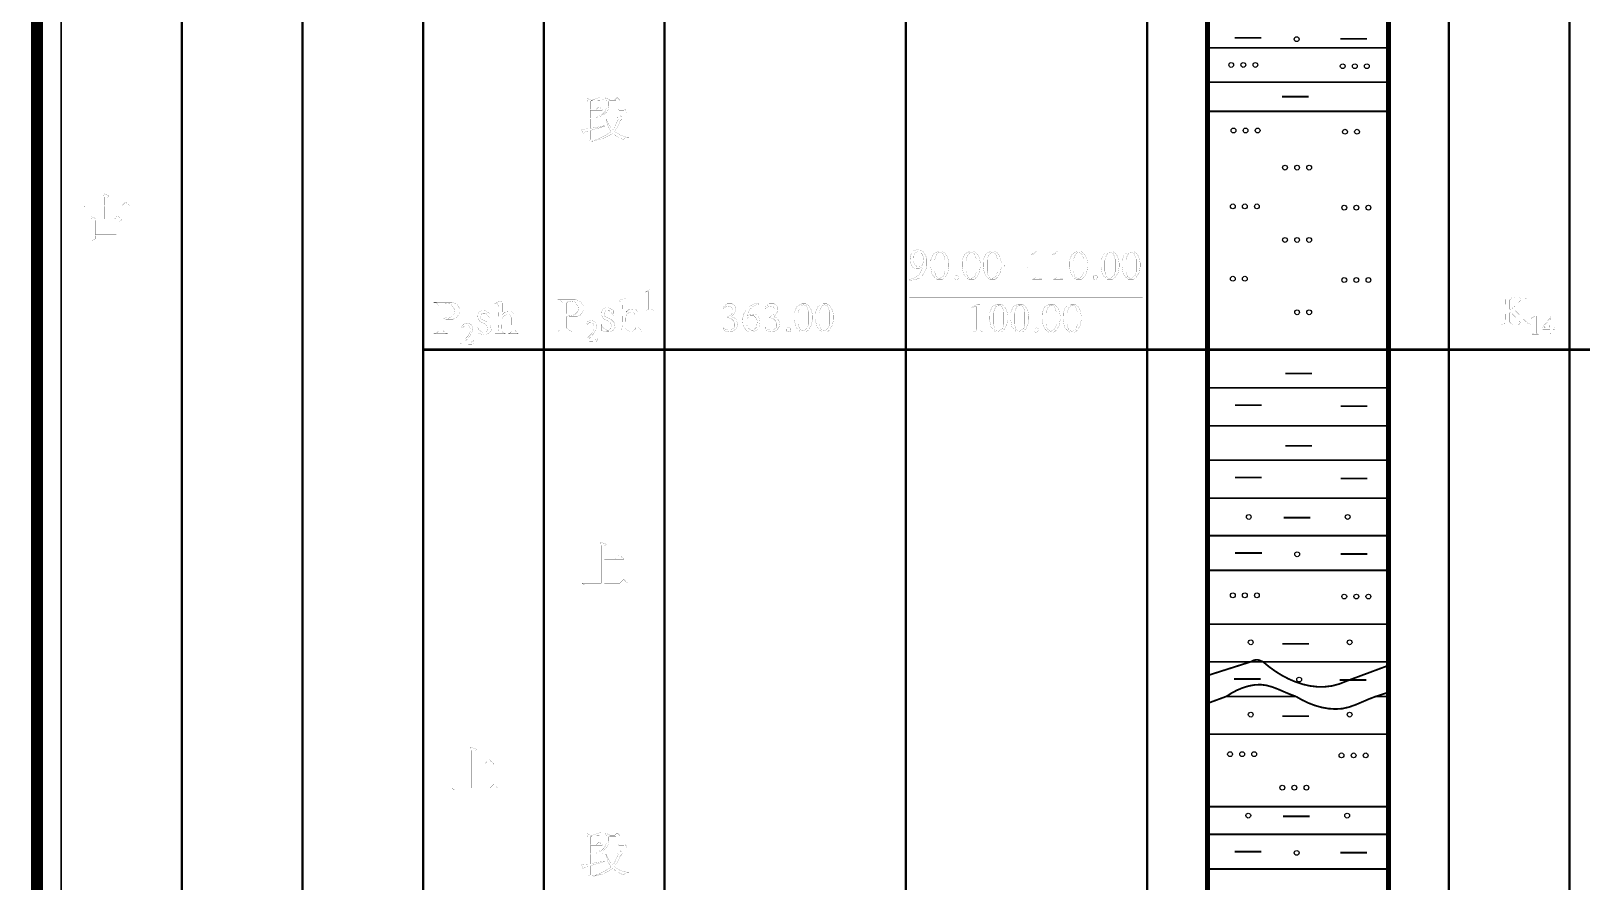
# Model space of a CAD drawing. Extents: x 94 to 452, y -72 to 1042.
# Drawn here: x 93.7 to 222.3, y 694.1 to 764.6 of the extents above; entities that cross this region are included whole.
import ezdxf

# ---------------------------------------------------------------- set-up
doc = ezdxf.new("R2010")
doc.units = 0
doc.header["$MEASUREMENT"] = 0
doc.layers.get('0').update_dxf_attribs({"color": 6})
doc.layers.add('TREE_LAYER', color=7, linetype='Continuous')

# ---------------------------------------------------------------- blocks, each defined once
blk = doc.blocks.new('SUB_BLK_141')
at = {"color": 0}
blk.add_circle((0, 0), 0.5, dxfattribs=at)

msp = doc.modelspace()

# ---------------------------------------------------------------- linework, layer by layer
at = {"layer": 'TREE_LAYER'}
for points, const_width, elevation in [([(94.22612, 93.001716), (94.22612, 848.485862), (94.22612, 908.832322), (94.22612, 995.005583), (94.22612, 1005.005583), (94.22612, 1017.005583), (126.22612, 1017.005583), (146.22612, 1017.005583), (186.22612, 1017.005583), (191.22612, 1017.005583), (206.22612, 1017.005583), (211.22612, 1017.005583), (221.22612, 1017.005583), (399.22612, 1017.005583), (409.22612, 1017.005583), (451.22612, 1017.005583), (451.22612, 995.005583), (451.22612, 11.113007)], 1, 2891.008799), ([(96.22612, 848.485862), (96.22612, 93.001716)], 0.15, 2875.008799), ([(106.22612, 848.485862), (106.22612, 324.946668)], 0.2, 523.539193), ([(116.22612, 848.485862), (116.22612, 557.107476)], 0.2, 291.378386), ([(126.22612, 848.485862), (126.22612, 738.158952)], 0.2, 110.326909), ([(136.22612, 798.147579), (136.22612, 738.158952)], 0.2, 59.988627), ([(146.22612, 798.147579), (146.22612, 738.158952)], 0.2, 59.988627), ([(146.22612, 798.147579), (146.22612, 738.158952)], 0.2, 59.988627), ([(166.22612, 798.147579), (166.22612, 738.158952)], 0.2, 59.988627), ([(186.22612, 798.147579), (186.22612, 738.158952)], 0.2, 59.988627), ([(186.22612, 798.147579), (186.22612, 738.158952)], 0.2, 59.988627), ([(211.22612, 798.147579), (211.22612, 738.158952)], 0.2, 59.988627), ([(221.22612, 798.147579), (221.22612, 738.158952)], 0.2, 59.988627), ([(191.22612, 765.454186), (191.22612, 763.202048)], 0.4, 2.252137), ([(206.22612, 765.454186), (206.22612, 763.202048)], 0.4, 2.252137), ([(193.469657, 764.020793), (195.685616, 764.020793)], 0.15, 2.215959), ([(202.219057, 763.938639), (204.435017, 763.938639)], 0.15, 2.215959), ([(191.22612, 763.202048), (191.22612, 760.343957)], 0.4, 2.858091), ([(191.22612, 763.202048), (206.22612, 763.202048)], 0.15, 15), ([(206.22612, 763.202048), (206.22612, 760.343957)], 0.4, 2.858091), ([(191.22612, 760.343957), (191.22612, 757.928189)], 0.4, 2.415768), ([(191.22612, 760.343957), (206.22612, 760.343957)], 0.15, 15), ([(206.22612, 760.343957), (206.22612, 757.928189)], 0.4, 2.415768), ([(140.946049, 759.096424), (140.898991, 759.096424), (140.161736, 758.845444), (139.816638, 759.002306), (139.84801, 758.73564), (139.84801, 756.492502), (139.832324, 756.476816), (139.800951, 756.476816), (139.675461, 756.46113), (139.612716, 756.46113), (139.346049, 756.414071), (139.346049, 756.414071), (139.47154, 756.116032), (139.644089, 756.210149), (139.832324, 756.257208), (139.84801, 756.257208), (139.84801, 755.488581), (139.957814, 755.504267), (140.020559, 755.53564), (140.067618, 755.582698), (140.067618, 756.319953), (140.067618, 756.33564), (140.757814, 756.539561), (141.275461, 756.71211), (141.275461, 756.743483), (141.259775, 756.743483), (140.804873, 756.649365), (140.663697, 756.617993), (140.632324, 756.617993), (140.208795, 756.539561), (140.161736, 756.539561), (140.098991, 756.523875), (140.067618, 756.523875), (140.067618, 757.292502), (140.067618, 757.292502), (141.07154, 757.292502), (141.07154, 757.370934), (140.820559, 757.590542), (140.7735, 757.590542), (140.569579, 757.370934), (140.067618, 757.370934), (140.067618, 757.38662), (140.067618, 757.998385), (140.067618, 757.998385), (141.07154, 757.998385), (141.07154, 758.092502), (140.820559, 758.296424), (140.7735, 758.296424), (140.569579, 758.092502), (140.067618, 758.092502), (140.067618, 758.092502), (140.067618, 758.719953), (140.146049, 758.798385), (141.149971, 758.845444), (141.149971, 758.876816), (140.946049, 759.096424), (140.946049, 759.096424)], 0.01, 121), ([(141.369579, 759.049365), (141.353893, 759.049365), (141.353893, 759.017993), (141.400951, 758.767012), (141.400951, 758.202306), (141.32252, 757.967012), (141.228402, 757.841522), (140.977422, 757.590542), (141.07154, 757.590542), (141.212716, 757.684659), (141.385265, 757.825836), (141.526442, 757.998385), (141.5735, 758.123875), (141.5735, 758.202306), (141.604873, 758.359169), (141.604873, 758.751326), (141.651932, 758.798385), (142.185265, 758.798385), (142.200951, 758.798385), (142.200951, 757.967012), (142.326442, 757.841522), (143.079383, 757.841522), (143.110755, 757.872895), (143.110755, 757.919953), (142.953893, 758.092502), (142.906834, 758.092502), (142.828402, 757.998385), (142.483304, 757.998385), (142.404873, 758.092502), (142.404873, 758.672895), (142.530363, 758.798385), (142.530363, 758.845444), (142.326442, 759.049365), (142.279383, 759.049365), (142.106834, 758.876816), (141.698991, 758.876816), (141.369579, 759.049365), (141.369579, 759.049365)], 0.01, 121), ([(197.387297, 759.141786), (199.603256, 759.141786)], 0.15, 2.215959), ([(142.530363, 757.590542), (142.483304, 757.590542), (142.279383, 757.370934), (141.19703, 757.370934), (141.32252, 757.245444), (141.353893, 757.245444), (141.369579, 757.245444), (141.557814, 756.633679), (141.698991, 756.414071), (141.777422, 756.241522), (141.432324, 755.990542), (140.695069, 755.614071), (140.193108, 755.488581), (140.193108, 755.457208), (140.287226, 755.457208), (141.102912, 755.66113), (141.683304, 755.943483), (141.949971, 756.116032), (142.232324, 755.865051), (142.812716, 755.582698), (143.032324, 755.739561), (143.236246, 755.739561), (143.236246, 755.78662), (143.110755, 755.78662), (142.483304, 755.990542), (142.106834, 756.257208), (142.153893, 756.367012), (142.404873, 756.743483), (142.530363, 757.119953), (142.702912, 757.292502), (142.781344, 757.292502), (142.781344, 757.370934), (142.530363, 757.590542), (142.530363, 757.590542)], 0.01, 121), ([(141.400951, 757.292502), (141.400951, 757.292502), (142.389187, 757.292502), (142.404873, 757.292502), (142.279383, 757.041522), (142.075461, 756.58662), (141.934285, 756.414071), (141.902912, 756.414071), (141.777422, 756.539561), (141.667618, 756.727796), (141.400951, 757.245444), (141.369579, 757.26113), (141.400951, 757.292502), (141.400951, 757.292502)], 0.01, 121), ([(191.22612, 757.928189), (191.22612, 738.158952)], 0.4, 19.769237), ([(191.22612, 757.928189), (206.22612, 757.928189)], 0.15, 15), ([(206.22612, 757.928189), (206.22612, 738.158952)], 0.4, 19.769237), ([(99.759419, 751.103912), (99.743733, 751.103912), (99.743733, 751.025481), (99.790791, 750.774501), (99.790791, 750.14705), (99.790791, 750.131363), (97.98687, 750.131363), (98.11236, 750.005873), (98.159419, 750.005873), (98.206478, 750.052932), (99.790791, 750.052932), (99.790791, 750.052932), (99.790791, 749.017638), (99.790791, 749.001952), (99.116282, 749.001952), (98.959419, 749.096069), (98.739811, 749.174501), (98.78687, 748.892148), (98.78687, 747.245089), (98.833929, 747.245089), (98.975105, 747.292148), (99.03785, 747.339206), (99.03785, 747.621559), (99.03785, 747.621559), (100.794713, 747.621559), (100.794713, 747.621559), (100.794713, 747.339206), (101.045693, 747.339206), (101.045693, 748.79803), (101.249615, 748.92352), (101.249615, 748.970579), (101.108438, 749.111755), (100.920203, 749.252932), (100.873144, 749.252932), (100.669223, 749.001952), (100.041772, 749.001952), (100.041772, 749.017638), (100.041772, 750.052932), (100.041772, 750.052932), (101.877066, 750.052932), (101.877066, 750.131363), (101.594713, 750.382344), (101.547654, 750.382344), (101.296674, 750.131363), (100.041772, 750.131363), (100.041772, 750.14705), (100.041772, 750.758814), (100.198634, 750.884304), (100.214321, 750.884304), (100.214321, 750.931363), (99.947654, 751.009795), (99.759419, 751.103912), (99.759419, 751.103912)], 0.01, 122), ([(99.069223, 748.92352), (99.084909, 748.92352), (100.794713, 748.92352), (100.794713, 748.92352), (100.794713, 747.715677), (100.794713, 747.715677), (99.03785, 747.715677), (99.03785, 747.715677), (99.03785, 748.876461), (99.069223, 748.92352), (99.069223, 748.92352)], 0.01, 122), ([(167.496599, 746.40809), (167.167187, 746.449266), (166.865226, 746.353188), (166.70052, 746.188482), (166.618167, 745.968874), (166.576991, 745.735541), (166.618167, 745.323776), (166.755422, 745.035541), (166.97503, 744.88456), (167.331893, 744.898286), (167.592677, 744.994364), (167.633853, 744.966913), (167.304442, 744.335541), (166.961304, 744.129658), (166.522089, 743.978678), (166.522089, 743.91005), (166.906402, 743.951227), (167.084834, 744.006129), (167.331893, 744.088482), (167.578951, 744.321815), (167.606402, 744.349266), (167.853461, 744.73358), (167.963265, 745.090443), (167.963265, 745.735541), (167.82601, 746.051227), (167.647579, 746.28456), (167.496599, 746.40809), (167.496599, 746.40809)], 0.01, 167), ([(167.153461, 746.270835), (167.235814, 746.298286), (167.386795, 746.28456), (167.606402, 746.051227), (167.716206, 745.625737), (167.620128, 745.213972), (167.469148, 745.076717), (167.167187, 745.035541), (166.947579, 745.227697), (166.837775, 745.529658), (166.865226, 745.982599), (166.97503, 746.161031), (166.988755, 746.174756), (167.029932, 746.229658), (167.153461, 746.270835), (167.153461, 746.270835)], 0.01, 167), ([(169.239736, 746.312011), (168.910324, 746.312011), (168.635814, 746.174756), (168.484834, 746.064952), (168.388755, 745.845344), (168.292677, 745.598286), (168.278951, 745.268874), (168.278951, 745.049266), (168.388755, 744.445344), (168.567187, 744.198286), (168.827971, 743.978678), (169.239736, 743.978678), (169.239736, 743.978678), (169.376991, 744.074756), (169.527971, 744.253188), (169.706402, 744.555148), (169.747579, 744.815933), (169.788755, 745.035541), (169.788755, 745.145344), (169.788755, 745.337501), (169.720128, 745.721815), (169.596599, 745.996325), (169.459344, 746.174756), (169.239736, 746.312011), (169.239736, 746.312011)], 0.01, 167), ([(169.020128, 746.229658), (169.047579, 746.229658), (169.267187, 746.147305), (169.376991, 745.955148), (169.459344, 745.666913), (169.459344, 744.623776), (169.376991, 744.30809), (169.047579, 744.061031), (168.910324, 744.088482), (168.718167, 744.239462), (168.608363, 744.664952), (168.608363, 745.557109), (168.690716, 745.872795), (168.80052, 746.092403), (168.9515, 746.215933), (169.020128, 746.229658), (169.020128, 746.229658)], 0.01, 167), ([(171.847579, 746.312011), (171.518167, 746.312011), (171.243657, 746.174756), (171.092677, 746.064952), (170.996599, 745.845344), (170.90052, 745.598286), (170.886795, 745.268874), (170.886795, 745.049266), (170.996599, 744.445344), (171.17503, 744.198286), (171.435814, 743.978678), (171.847579, 743.978678), (171.847579, 743.978678), (171.984834, 744.074756), (172.135814, 744.253188), (172.314246, 744.555148), (172.355422, 744.815933), (172.396599, 745.035541), (172.396599, 745.145344), (172.396599, 745.337501), (172.327971, 745.721815), (172.204442, 745.996325), (172.067187, 746.174756), (171.847579, 746.312011), (171.847579, 746.312011)], 0.01, 167), ([(171.627971, 746.229658), (171.655422, 746.229658), (171.87503, 746.147305), (171.984834, 745.955148), (172.067187, 745.666913), (172.067187, 744.623776), (171.984834, 744.30809), (171.655422, 744.061031), (171.518167, 744.088482), (171.32601, 744.239462), (171.216206, 744.664952), (171.216206, 745.557109), (171.298559, 745.872795), (171.408363, 746.092403), (171.559344, 746.215933), (171.627971, 746.229658), (171.627971, 746.229658)], 0.01, 167), ([(173.590716, 746.312011), (173.261304, 746.312011), (172.986795, 746.174756), (172.835814, 746.064952), (172.739736, 745.845344), (172.643657, 745.598286), (172.629932, 745.268874), (172.629932, 745.049266), (172.739736, 744.445344), (172.918167, 744.198286), (173.178951, 743.978678), (173.590716, 743.978678), (173.590716, 743.978678), (173.727971, 744.074756), (173.878951, 744.253188), (174.057383, 744.555148), (174.098559, 744.815933), (174.139736, 745.035541), (174.139736, 745.145344), (174.139736, 745.337501), (174.071108, 745.721815), (173.947579, 745.996325), (173.810324, 746.174756), (173.590716, 746.312011), (173.590716, 746.312011)], 0.01, 167), ([(173.371108, 746.229658), (173.398559, 746.229658), (173.618167, 746.147305), (173.727971, 745.955148), (173.810324, 745.666913), (173.810324, 744.623776), (173.727971, 744.30809), (173.398559, 744.061031), (173.261304, 744.088482), (173.069148, 744.239462), (172.959344, 744.664952), (172.959344, 745.557109), (173.041697, 745.872795), (173.1515, 746.092403), (173.302481, 746.215933), (173.371108, 746.229658), (173.371108, 746.229658)], 0.01, 167), ([(177.255422, 746.312011), (177.063265, 746.312011), (176.569148, 746.037501), (176.596599, 746.037501), (176.953461, 746.13358), (176.953461, 745.886521), (176.953461, 744.198286), (176.939736, 744.102207), (176.706402, 744.006129), (177.502481, 744.006129), (177.296599, 744.088482), (177.255422, 744.102207), (177.255422, 744.18456), (177.255422, 746.312011), (177.255422, 746.312011)], 0.01, 167), ([(178.998559, 746.312011), (178.806402, 746.312011), (178.312285, 746.037501), (178.339736, 746.037501), (178.696599, 746.13358), (178.696599, 745.886521), (178.696599, 744.198286), (178.682873, 744.102207), (178.44954, 744.006129), (179.245618, 744.006129), (179.039736, 744.088482), (178.998559, 744.102207), (178.998559, 744.18456), (178.998559, 746.312011), (178.998559, 746.312011)], 0.01, 167), ([(180.741697, 746.312011), (180.412285, 746.312011), (180.137775, 746.174756), (179.986795, 746.064952), (179.890716, 745.845344), (179.794638, 745.598286), (179.780912, 745.268874), (179.780912, 745.049266), (179.890716, 744.445344), (180.069148, 744.198286), (180.329932, 743.978678), (180.741697, 743.978678), (180.741697, 743.978678), (180.878951, 744.074756), (181.029932, 744.253188), (181.208363, 744.555148), (181.24954, 744.815933), (181.290716, 745.035541), (181.290716, 745.145344), (181.290716, 745.337501), (181.222089, 745.721815), (181.098559, 745.996325), (180.961304, 746.174756), (180.741697, 746.312011), (180.741697, 746.312011)], 0.01, 167), ([(180.522089, 746.229658), (180.54954, 746.229658), (180.769148, 746.147305), (180.878951, 745.955148), (180.961304, 745.666913), (180.961304, 744.623776), (180.878951, 744.30809), (180.54954, 744.061031), (180.412285, 744.088482), (180.220128, 744.239462), (180.110324, 744.664952), (180.110324, 745.557109), (180.192677, 745.872795), (180.302481, 746.092403), (180.453461, 746.215933), (180.522089, 746.229658), (180.522089, 746.229658)], 0.01, 167), ([(183.34954, 746.312011), (183.020128, 746.312011), (182.745618, 746.174756), (182.594638, 746.064952), (182.498559, 745.845344), (182.402481, 745.598286), (182.388755, 745.268874), (182.388755, 745.049266), (182.498559, 744.445344), (182.676991, 744.198286), (182.937775, 743.978678), (183.34954, 743.978678), (183.34954, 743.978678), (183.486795, 744.074756), (183.637775, 744.253188), (183.816206, 744.555148), (183.857383, 744.815933), (183.898559, 745.035541), (183.898559, 745.145344), (183.898559, 745.337501), (183.829932, 745.721815), (183.706402, 745.996325), (183.569148, 746.174756), (183.34954, 746.312011), (183.34954, 746.312011)], 0.01, 167), ([(183.129932, 746.229658), (183.157383, 746.229658), (183.376991, 746.147305), (183.486795, 745.955148), (183.569148, 745.666913), (183.569148, 744.623776), (183.486795, 744.30809), (183.157383, 744.061031), (183.020128, 744.088482), (182.827971, 744.239462), (182.718167, 744.664952), (182.718167, 745.557109), (182.80052, 745.872795), (182.910324, 746.092403), (183.061304, 746.215933), (183.129932, 746.229658), (183.129932, 746.229658)], 0.01, 167), ([(185.092677, 746.312011), (184.763265, 746.312011), (184.488755, 746.174756), (184.337775, 746.064952), (184.241697, 745.845344), (184.145618, 745.598286), (184.131893, 745.268874), (184.131893, 745.049266), (184.241697, 744.445344), (184.420128, 744.198286), (184.680912, 743.978678), (185.092677, 743.978678), (185.092677, 743.978678), (185.229932, 744.074756), (185.380912, 744.253188), (185.559344, 744.555148), (185.60052, 744.815933), (185.641697, 745.035541), (185.641697, 745.145344), (185.641697, 745.337501), (185.573069, 745.721815), (185.44954, 745.996325), (185.312285, 746.174756), (185.092677, 746.312011), (185.092677, 746.312011)], 0.01, 167), ([(184.873069, 746.229658), (184.90052, 746.229658), (185.120128, 746.147305), (185.229932, 745.955148), (185.312285, 745.666913), (185.312285, 744.623776), (185.229932, 744.30809), (184.90052, 744.061031), (184.763265, 744.088482), (184.571108, 744.239462), (184.461304, 744.664952), (184.461304, 745.557109), (184.543657, 745.872795), (184.653461, 746.092403), (184.804442, 746.215933), (184.873069, 746.229658), (184.873069, 746.229658)], 0.01, 167), ([(170.543657, 744.30809), (170.433853, 744.349266), (170.324049, 744.30809), (170.241697, 744.225737), (170.241697, 744.047305), (170.3515, 743.978678), (170.543657, 744.019854), (170.571108, 744.115933), (170.571108, 744.129658), (170.571108, 744.239462), (170.543657, 744.30809), (170.543657, 744.30809)], 0.01, 167), ([(176.34954, 745.186521), (174.373069, 745.186521), (174.373069, 745.076717), (174.455422, 744.994364), (176.322089, 744.994364), (176.34954, 745.035541), (176.34954, 745.186521), (176.34954, 745.186521)], 0.01, 167), ([(182.045618, 744.30809), (181.935814, 744.349266), (181.82601, 744.30809), (181.743657, 744.225737), (181.743657, 744.047305), (181.853461, 743.978678), (182.045618, 744.019854), (182.073069, 744.115933), (182.073069, 744.129658), (182.073069, 744.239462), (182.045618, 744.30809), (182.045618, 744.30809)], 0.01, 167), ([(145.125728, 743.138458), (144.982982, 743.138458), (144.615924, 742.934536), (144.636316, 742.934536), (144.901414, 743.005909), (144.901414, 742.82238), (144.901414, 741.568262), (144.891218, 741.496889), (144.717884, 741.425517), (145.309257, 741.425517), (145.156316, 741.486693), (145.125728, 741.496889), (145.125728, 741.558066), (145.125728, 743.138458), (145.125728, 743.138458)], 0.01, 149), ([(128.581514, 742.105012), (127.107005, 742.105012), (127.107005, 742.07364), (127.326612, 742.07364), (127.483475, 741.822659), (127.483475, 739.689326), (127.357985, 739.563836), (127.107005, 739.469718), (128.283475, 739.469718), (128.110926, 739.516777), (127.859946, 739.736385), (127.859946, 740.693248), (127.954063, 740.72462), (128.09524, 740.693248), (128.707005, 740.693248), (128.989358, 740.818738), (129.161907, 741.054032), (129.240338, 741.226581), (129.240338, 741.571679), (129.005044, 741.932463), (128.581514, 742.105012), (128.581514, 742.105012)], 0.01, 149), ([(128.22073, 741.979522), (128.252103, 741.979522), (128.377593, 741.963836), (128.487397, 741.94815), (128.503083, 741.932463), (128.785436, 741.571679), (128.832495, 741.257954), (128.832495, 741.226581), (128.738377, 741.069718), (128.565828, 740.897169), (128.330534, 740.771679), (127.985436, 740.818738), (127.859946, 740.944228), (127.859946, 741.822659), (127.985436, 741.94815), (128.22073, 741.979522), (128.22073, 741.979522)], 0.01, 149), ([(132.762691, 742.19913), (132.38622, 742.105012), (132.166612, 741.979522), (132.166612, 741.94815), (132.292103, 741.979522), (132.38622, 741.94815), (132.511711, 741.697169), (132.480338, 740.646189), (132.480338, 740.646189), (132.480338, 740.442267), (132.480338, 740.442267), (132.464652, 740.018738), (132.464652, 740.018738), (132.417593, 739.595208), (132.166612, 739.469718), (133.045044, 739.469718), (132.888181, 739.563836), (132.731318, 739.689326), (132.762691, 740.72462), (132.888181, 740.944228), (133.139162, 741.069718), (133.390142, 741.069718), (133.547005, 740.818738), (133.531318, 739.657954), (133.390142, 739.516777), (133.264652, 739.469718), (134.096024, 739.469718), (133.797985, 739.814816), (133.797985, 740.944228), (133.719554, 741.101091), (133.641122, 741.226581), (133.515632, 741.320699), (133.390142, 741.320699), (132.997985, 741.27364), (132.778377, 741.054032), (132.762691, 742.19913), (132.762691, 742.19913)], 0.01, 149), ([(138.845728, 742.31885), (137.371218, 742.31885), (137.371218, 742.287478), (137.590826, 742.287478), (137.747688, 742.036497), (137.747688, 739.903164), (137.622198, 739.777674), (137.371218, 739.683556), (138.547688, 739.683556), (138.375139, 739.730615), (138.124159, 739.950223), (138.124159, 740.907085), (138.218277, 740.938458), (138.359453, 740.907085), (138.971218, 740.907085), (139.253571, 741.032576), (139.42612, 741.26787), (139.504551, 741.440419), (139.504551, 741.785517), (139.269257, 742.146301), (138.845728, 742.31885), (138.845728, 742.31885)], 0.01, 149), ([(138.484943, 742.19336), (138.516316, 742.19336), (138.641806, 742.177674), (138.75161, 742.161987), (138.767296, 742.146301), (139.049649, 741.785517), (139.096708, 741.471791), (139.096708, 741.440419), (139.00259, 741.283556), (138.830041, 741.111007), (138.594747, 740.985517), (138.249649, 741.032576), (138.124159, 741.158066), (138.124159, 742.036497), (138.249649, 742.161987), (138.484943, 742.19336), (138.484943, 742.19336)], 0.01, 149), ([(141.505335, 741.64434), (141.364159, 741.64434), (141.128865, 741.503164), (141.003375, 741.283556), (140.987688, 741.095321), (141.128865, 740.781595), (141.285728, 740.656105), (141.615139, 740.514929), (141.803375, 740.295321), (141.850433, 739.997282), (141.630826, 739.824733), (141.599453, 739.777674), (141.426904, 739.777674), (141.081806, 740.028654), (141.003375, 740.279634), (141.003375, 739.730615), (141.44259, 739.636497), (141.756316, 739.652183), (141.99161, 739.777674), (142.132786, 740.012968), (142.054355, 740.405125), (141.787688, 740.671791), (141.285728, 740.922772), (141.222982, 741.14238), (141.364159, 741.39336), (141.630826, 741.409046), (141.803375, 741.26787), (142.007296, 740.985517), (141.99161, 741.39336), (141.677884, 741.597282), (141.505335, 741.64434), (141.505335, 741.64434)], 0.01, 149), ([(143.026904, 742.412968), (142.650433, 742.31885), (142.430826, 742.19336), (142.430826, 742.161987), (142.556316, 742.19336), (142.650433, 742.161987), (142.775924, 741.911007), (142.744551, 740.860027), (142.744551, 740.860027), (142.744551, 740.656105), (142.744551, 740.656105), (142.728865, 740.232576), (142.728865, 740.232576), (142.681806, 739.809046), (142.430826, 739.683556), (143.309257, 739.683556), (143.152394, 739.777674), (142.995531, 739.903164), (143.026904, 740.938458), (143.152394, 741.158066), (143.403375, 741.283556), (143.654355, 741.283556), (143.811218, 741.032576), (143.795531, 739.871791), (143.654355, 739.730615), (143.528865, 739.683556), (144.360237, 739.683556), (144.062198, 740.028654), (144.062198, 741.158066), (143.983767, 741.314929), (143.905335, 741.440419), (143.779845, 741.534536), (143.654355, 741.534536), (143.262198, 741.487478), (143.04259, 741.26787), (143.026904, 742.412968), (143.026904, 742.412968)], 0.01, 149), ([(151.843924, 741.960072), (151.404709, 741.960072), (151.102748, 741.713013), (151.075297, 741.562033), (151.322356, 741.740464), (151.651767, 741.781641), (151.789022, 741.671837), (151.871375, 741.493405), (151.871375, 741.191445), (151.747846, 741.081641), (151.58314, 740.958111), (151.404709, 740.834582), (151.761571, 740.724778), (151.953728, 740.532621), (152.022356, 740.326739), (152.022356, 740.093405), (151.981179, 739.956151), (151.747846, 739.791445), (151.487061, 739.791445), (151.226277, 739.873798), (151.075297, 739.997327), (151.102748, 739.818896), (151.226277, 739.722817), (151.555689, 739.626739), (151.775297, 739.640464), (152.022356, 739.763994), (152.132159, 739.901249), (152.214512, 740.024778), (152.241963, 740.107131), (152.28314, 740.326739), (152.200787, 740.573798), (152.077258, 740.765954), (151.802748, 740.889484), (152.090983, 741.273798), (152.132159, 741.534582), (152.090983, 741.726739), (152.022356, 741.850268), (151.843924, 741.960072), (151.843924, 741.960072)], 0.01, 167), ([(154.053728, 741.960072), (153.738042, 742.014974), (153.285101, 741.740464), (152.955689, 741.411053), (152.777258, 741.095366), (152.681179, 740.724778), (152.736081, 740.203209), (152.955689, 739.80517), (153.243924, 739.626739), (153.587061, 739.626739), (153.751767, 739.695366), (153.95765, 739.846347), (154.067454, 740.065954), (154.136081, 740.381641), (154.136081, 740.50517), (154.094905, 740.752229), (153.985101, 740.889484), (153.916473, 740.971837), (153.820395, 741.05419), (153.669414, 741.095366), (153.422356, 741.122817), (153.216473, 741.040464), (153.065493, 740.944386), (153.092944, 741.067915), (153.285101, 741.493405), (153.298826, 741.507131), (153.587061, 741.75419), (153.83412, 741.918896), (153.83412, 741.918896), (154.053728, 741.932621), (154.053728, 741.960072), (154.053728, 741.960072)], 0.01, 167), ([(155.330199, 741.960072), (154.890983, 741.960072), (154.589022, 741.713013), (154.561571, 741.562033), (154.80863, 741.740464), (155.138042, 741.781641), (155.275297, 741.671837), (155.35765, 741.493405), (155.35765, 741.191445), (155.23412, 741.081641), (155.069414, 740.958111), (154.890983, 740.834582), (155.247846, 740.724778), (155.440003, 740.532621), (155.50863, 740.326739), (155.50863, 740.093405), (155.467454, 739.956151), (155.23412, 739.791445), (154.973336, 739.791445), (154.712552, 739.873798), (154.561571, 739.997327), (154.589022, 739.818896), (154.712552, 739.722817), (155.041963, 739.626739), (155.261571, 739.640464), (155.50863, 739.763994), (155.618434, 739.901249), (155.700787, 740.024778), (155.728238, 740.107131), (155.769414, 740.326739), (155.687061, 740.573798), (155.563532, 740.765954), (155.289022, 740.889484), (155.577258, 741.273798), (155.618434, 741.534582), (155.577258, 741.726739), (155.50863, 741.850268), (155.330199, 741.960072), (155.330199, 741.960072)], 0.01, 167), ([(157.938042, 741.960072), (157.60863, 741.960072), (157.33412, 741.822817), (157.18314, 741.713013), (157.087061, 741.493405), (156.990983, 741.246347), (156.977258, 740.916935), (156.977258, 740.697327), (157.087061, 740.093405), (157.265493, 739.846347), (157.526277, 739.626739), (157.938042, 739.626739), (157.938042, 739.626739), (158.075297, 739.722817), (158.226277, 739.901249), (158.404709, 740.203209), (158.445885, 740.463994), (158.487061, 740.683602), (158.487061, 740.793405), (158.487061, 740.985562), (158.418434, 741.369876), (158.294905, 741.644386), (158.15765, 741.822817), (157.938042, 741.960072), (157.938042, 741.960072)], 0.01, 167), ([(157.718434, 741.877719), (157.745885, 741.877719), (157.965493, 741.795366), (158.075297, 741.603209), (158.15765, 741.314974), (158.15765, 740.271837), (158.075297, 739.956151), (157.745885, 739.709092), (157.60863, 739.736543), (157.416473, 739.887523), (157.306669, 740.313013), (157.306669, 741.20517), (157.389022, 741.520856), (157.498826, 741.740464), (157.649807, 741.863994), (157.718434, 741.877719), (157.718434, 741.877719)], 0.01, 167), ([(159.681179, 741.960072), (159.351767, 741.960072), (159.077258, 741.822817), (158.926277, 741.713013), (158.830199, 741.493405), (158.73412, 741.246347), (158.720395, 740.916935), (158.720395, 740.697327), (158.830199, 740.093405), (159.00863, 739.846347), (159.269414, 739.626739), (159.681179, 739.626739), (159.681179, 739.626739), (159.818434, 739.722817), (159.969414, 739.901249), (160.147846, 740.203209), (160.189022, 740.463994), (160.230199, 740.683602), (160.230199, 740.793405), (160.230199, 740.985562), (160.161571, 741.369876), (160.038042, 741.644386), (159.900787, 741.822817), (159.681179, 741.960072), (159.681179, 741.960072)], 0.01, 167), ([(159.461571, 741.877719), (159.489022, 741.877719), (159.70863, 741.795366), (159.818434, 741.603209), (159.900787, 741.314974), (159.900787, 740.271837), (159.818434, 739.956151), (159.489022, 739.709092), (159.351767, 739.736543), (159.15961, 739.887523), (159.049807, 740.313013), (159.049807, 741.20517), (159.132159, 741.520856), (159.241963, 741.740464), (159.392944, 741.863994), (159.461571, 741.877719), (159.461571, 741.877719)], 0.01, 167), ([(166.508363, 742.486031), (185.847579, 742.486031)], 0.01, 167), ([(172.37601, 741.937011), (172.183853, 741.937011), (171.689736, 741.662501), (171.717187, 741.662501), (172.074049, 741.75858), (172.074049, 741.511521), (172.074049, 739.823286), (172.060324, 739.727207), (171.826991, 739.631129), (172.623069, 739.631129), (172.417187, 739.713482), (172.37601, 739.727207), (172.37601, 739.80956), (172.37601, 741.937011), (172.37601, 741.937011)], 0.01, 167), ([(174.119148, 741.937011), (173.789736, 741.937011), (173.515226, 741.799756), (173.364246, 741.689952), (173.268167, 741.470344), (173.172089, 741.223286), (173.158363, 740.893874), (173.158363, 740.674266), (173.268167, 740.070344), (173.446599, 739.823286), (173.707383, 739.603678), (174.119148, 739.603678), (174.119148, 739.603678), (174.256402, 739.699756), (174.407383, 739.878188), (174.585814, 740.180148), (174.626991, 740.440933), (174.668167, 740.660541), (174.668167, 740.770344), (174.668167, 740.962501), (174.59954, 741.346815), (174.47601, 741.621325), (174.338755, 741.799756), (174.119148, 741.937011), (174.119148, 741.937011)], 0.01, 167), ([(173.89954, 741.854658), (173.926991, 741.854658), (174.146599, 741.772305), (174.256402, 741.580148), (174.338755, 741.291913), (174.338755, 740.248776), (174.256402, 739.93309), (173.926991, 739.686031), (173.789736, 739.713482), (173.597579, 739.864462), (173.487775, 740.289952), (173.487775, 741.182109), (173.570128, 741.497795), (173.679932, 741.717403), (173.830912, 741.840933), (173.89954, 741.854658), (173.89954, 741.854658)], 0.01, 167), ([(175.862285, 741.937011), (175.532873, 741.937011), (175.258363, 741.799756), (175.107383, 741.689952), (175.011304, 741.470344), (174.915226, 741.223286), (174.9015, 740.893874), (174.9015, 740.674266), (175.011304, 740.070344), (175.189736, 739.823286), (175.45052, 739.603678), (175.862285, 739.603678), (175.862285, 739.603678), (175.99954, 739.699756), (176.15052, 739.878188), (176.328951, 740.180148), (176.370128, 740.440933), (176.411304, 740.660541), (176.411304, 740.770344), (176.411304, 740.962501), (176.342677, 741.346815), (176.219148, 741.621325), (176.081893, 741.799756), (175.862285, 741.937011), (175.862285, 741.937011)], 0.01, 167), ([(175.642677, 741.854658), (175.670128, 741.854658), (175.889736, 741.772305), (175.99954, 741.580148), (176.081893, 741.291913), (176.081893, 740.248776), (175.99954, 739.93309), (175.670128, 739.686031), (175.532873, 739.713482), (175.340716, 739.864462), (175.230912, 740.289952), (175.230912, 741.182109), (175.313265, 741.497795), (175.423069, 741.717403), (175.574049, 741.840933), (175.642677, 741.854658), (175.642677, 741.854658)], 0.01, 167), ([(178.470128, 741.937011), (178.140716, 741.937011), (177.866206, 741.799756), (177.715226, 741.689952), (177.619148, 741.470344), (177.523069, 741.223286), (177.509344, 740.893874), (177.509344, 740.674266), (177.619148, 740.070344), (177.797579, 739.823286), (178.058363, 739.603678), (178.470128, 739.603678), (178.470128, 739.603678), (178.607383, 739.699756), (178.758363, 739.878188), (178.936795, 740.180148), (178.977971, 740.440933), (179.019148, 740.660541), (179.019148, 740.770344), (179.019148, 740.962501), (178.95052, 741.346815), (178.826991, 741.621325), (178.689736, 741.799756), (178.470128, 741.937011), (178.470128, 741.937011)], 0.01, 167), ([(178.25052, 741.854658), (178.277971, 741.854658), (178.497579, 741.772305), (178.607383, 741.580148), (178.689736, 741.291913), (178.689736, 740.248776), (178.607383, 739.93309), (178.277971, 739.686031), (178.140716, 739.713482), (177.948559, 739.864462), (177.838755, 740.289952), (177.838755, 741.182109), (177.921108, 741.497795), (178.030912, 741.717403), (178.181893, 741.840933), (178.25052, 741.854658), (178.25052, 741.854658)], 0.01, 167), ([(180.213265, 741.937011), (179.883853, 741.937011), (179.609344, 741.799756), (179.458363, 741.689952), (179.362285, 741.470344), (179.266206, 741.223286), (179.252481, 740.893874), (179.252481, 740.674266), (179.362285, 740.070344), (179.540716, 739.823286), (179.8015, 739.603678), (180.213265, 739.603678), (180.213265, 739.603678), (180.35052, 739.699756), (180.5015, 739.878188), (180.679932, 740.180148), (180.721108, 740.440933), (180.762285, 740.660541), (180.762285, 740.770344), (180.762285, 740.962501), (180.693657, 741.346815), (180.570128, 741.621325), (180.432873, 741.799756), (180.213265, 741.937011), (180.213265, 741.937011)], 0.01, 167), ([(179.993657, 741.854658), (180.021108, 741.854658), (180.240716, 741.772305), (180.35052, 741.580148), (180.432873, 741.291913), (180.432873, 740.248776), (180.35052, 739.93309), (180.021108, 739.686031), (179.883853, 739.713482), (179.691697, 739.864462), (179.581893, 740.289952), (179.581893, 741.182109), (179.664246, 741.497795), (179.774049, 741.717403), (179.92503, 741.840933), (179.993657, 741.854658), (179.993657, 741.854658)], 0.01, 167), ([(216.633085, 742.506509), (215.535046, 742.506509), (215.535046, 742.479059), (215.754654, 742.479059), (215.946811, 742.259451), (215.905634, 740.392784), (215.727203, 740.241804), (215.535046, 740.200627), (216.564458, 740.200627), (216.49583, 740.241804), (216.276222, 740.43396), (216.276222, 741.202588), (216.303673, 741.284941), (216.317399, 741.298666), (217.168379, 740.406509), (216.976222, 740.200627), (218.060536, 740.200627), (217.676222, 740.406509), (217.62132, 740.475137), (216.646811, 741.490823), (217.525242, 742.369255), (217.703673, 742.479059), (217.840928, 742.479059), (217.840928, 742.506509), (217.04485, 742.506509), (217.182105, 742.396706), (217.182105, 742.259451), (216.756614, 741.820235), (216.317399, 741.449647), (216.276222, 741.518274), (216.276222, 742.286902), (216.427203, 742.479059), (216.633085, 742.479059), (216.633085, 742.506509), (216.633085, 742.506509)], 0.01, 105), ([(130.052103, 740.32462), (129.827789, 740.365405), (129.613671, 740.294032), (129.470926, 740.161483), (129.389358, 740.008542), (129.389358, 739.896385), (129.69524, 740.171679), (129.939946, 740.181875), (130.072495, 740.09011), (130.123475, 739.896385), (130.123475, 739.641483), (129.950142, 739.305012), (129.307789, 738.642267), (130.286612, 738.611679), (130.368181, 738.693248), (130.398769, 738.917561), (130.21524, 738.774816), (129.69524, 738.774816), (129.634063, 738.774816), (130.072495, 739.264228), (130.286612, 739.641483), (130.317201, 739.733248), (130.347789, 739.825012), (130.347789, 739.845405), (130.327397, 739.926973), (130.296809, 740.059522), (130.286612, 740.100307), (130.21524, 740.212463), (130.205044, 740.222659), (130.052103, 740.32462), (130.052103, 740.32462)], 0.01, 149), ([(131.241122, 741.430503), (131.099946, 741.430503), (130.864652, 741.289326), (130.739162, 741.069718), (130.723475, 740.881483), (130.864652, 740.567757), (131.021514, 740.442267), (131.350926, 740.301091), (131.539162, 740.081483), (131.58622, 739.783444), (131.366612, 739.610895), (131.33524, 739.563836), (131.162691, 739.563836), (130.817593, 739.814816), (130.739162, 740.065797), (130.739162, 739.516777), (131.178377, 739.422659), (131.492103, 739.438346), (131.727397, 739.563836), (131.868573, 739.79913), (131.790142, 740.191287), (131.523475, 740.457954), (131.021514, 740.708934), (130.958769, 740.928542), (131.099946, 741.179522), (131.366612, 741.195208), (131.539162, 741.054032), (131.743083, 740.771679), (131.727397, 741.179522), (131.413671, 741.383444), (131.241122, 741.430503), (131.241122, 741.430503)], 0.01, 149), ([(140.316316, 740.538458), (140.092002, 740.579242), (139.877884, 740.50787), (139.735139, 740.375321), (139.653571, 740.22238), (139.653571, 740.110223), (139.959453, 740.385517), (140.204159, 740.395713), (140.336708, 740.303948), (140.387688, 740.110223), (140.387688, 739.855321), (140.214355, 739.51885), (139.572002, 738.856105), (140.550826, 738.825517), (140.632394, 738.907085), (140.662982, 739.131399), (140.479453, 738.988654), (139.959453, 738.988654), (139.898277, 738.988654), (140.336708, 739.478066), (140.550826, 739.855321), (140.581414, 739.947085), (140.612002, 740.03885), (140.612002, 740.059242), (140.59161, 740.140811), (140.561022, 740.27336), (140.550826, 740.314144), (140.479453, 740.426301), (140.469257, 740.436497), (140.316316, 740.538458), (140.316316, 740.538458)], 0.01, 149), ([(153.243924, 740.93066), (153.312552, 740.999288), (153.587061, 740.999288), (153.806669, 740.793405), (153.916473, 740.518896), (153.847846, 740.024778), (153.587061, 739.777719), (153.422356, 739.777719), (153.161571, 739.942425), (153.038042, 740.203209), (153.038042, 740.669876), (153.175297, 740.862033), (153.243924, 740.93066), (153.243924, 740.93066)], 0.01, 167), ([(218.483281, 740.948666), (218.358379, 740.948666), (218.037203, 740.770235), (218.055046, 740.770235), (218.287007, 740.832686), (218.287007, 740.672098), (218.287007, 739.574745), (218.278085, 739.512294), (218.126418, 739.449843), (218.643869, 739.449843), (218.510046, 739.503372), (218.483281, 739.512294), (218.483281, 739.565823), (218.483281, 740.948666), (218.483281, 740.948666)], 0.01, 105), ([(219.776909, 740.948666), (219.687693, 740.948666), (218.991811, 740.00298), (218.991811, 739.860235), (219.598477, 739.860235), (219.61632, 739.467686), (219.776909, 739.467686), (219.767987, 739.869157), (219.991026, 739.860235), (219.991026, 740.00298), (219.767987, 740.011902), (219.776909, 740.948666), (219.776909, 740.948666)], 0.01, 105), ([(219.562791, 740.663176), (219.61632, 740.74347), (219.589556, 740.011902), (219.134556, 740.00298), (219.116713, 740.020823), (219.134556, 740.092196), (219.562791, 740.663176), (219.562791, 740.663176)], 0.01, 105), ([(156.63412, 739.956151), (156.524316, 739.997327), (156.414512, 739.956151), (156.332159, 739.873798), (156.332159, 739.695366), (156.441963, 739.626739), (156.63412, 739.667915), (156.661571, 739.763994), (156.661571, 739.777719), (156.661571, 739.887523), (156.63412, 739.956151), (156.63412, 739.956151)], 0.01, 167), ([(177.166206, 739.93309), (177.056402, 739.974266), (176.946599, 739.93309), (176.864246, 739.850737), (176.864246, 739.672305), (176.974049, 739.603678), (177.166206, 739.644854), (177.193657, 739.740933), (177.193657, 739.754658), (177.193657, 739.864462), (177.166206, 739.93309), (177.166206, 739.93309)], 0.01, 167), ([(126.22612, 738.158952), (126.22612, 557.107476)], 0.2, 181.051476), ([(126.22612, 738.158952), (136.22612, 738.158952)], 0.2, 10), ([(136.22612, 738.158952), (136.22612, 677.817993)], 0.2, 60.340959), ([(136.22612, 738.158952), (146.22612, 738.158952)], 0.2, 10), ([(146.22612, 738.158952), (146.22612, 677.817993)], 0.2, 60.340959), ([(146.22612, 738.158952), (146.22612, 677.817993)], 0.2, 60.340959), ([(146.22612, 738.158952), (166.22612, 738.158952)], 0.2, 20), ([(166.22612, 738.158952), (166.22612, 677.817993)], 0.2, 60.340959), ([(166.22612, 738.158952), (186.22612, 738.158952)], 0.2, 20), ([(186.22612, 738.158952), (186.22612, 677.817993)], 0.2, 60.340959), ([(186.22612, 738.158952), (186.22612, 677.817993)], 0.2, 60.340959), ([(186.22612, 738.158952), (191.22612, 738.158952)], 0.2, 5), ([(191.22612, 738.158952), (191.22612, 734.99705)], 0.4, 3.161903), ([(191.22612, 738.158952), (206.22612, 738.158952)], 0.2, 15), ([(206.22612, 738.158952), (206.22612, 734.99705)], 0.4, 3.161903), ([(206.22612, 738.158952), (211.22612, 738.158952)], 0.2, 5), ([(211.22612, 738.158952), (211.22612, 677.817993)], 0.2, 60.340959), ([(211.22612, 738.158952), (221.22612, 738.158952)], 0.2, 10), ([(221.22612, 738.158952), (221.22612, 677.817993)], 0.2, 60.340959), ([(221.22612, 738.158952), (399.22612, 738.158952)], 0.2, 178), ([(191.22612, 734.99705), (191.22612, 731.845377)], 0.4, 3.151672), ([(197.659595, 736.184819), (199.875554, 736.184819)], 0.15, 2.215959), ([(206.22612, 734.99705), (206.22612, 731.845377)], 0.4, 3.151672), ([(191.22612, 734.99705), (206.22612, 734.99705)], 0.15, 15), ([(193.50675, 733.563656), (195.722709, 733.563656)], 0.15, 2.215959), ([(202.25615, 733.481502), (204.47211, 733.481502)], 0.15, 2.215959), ([(191.22612, 731.845377), (191.22612, 728.99705)], 0.4, 2.848328), ([(191.22612, 731.845377), (206.22612, 731.845377)], 0.15, 15), ([(206.22612, 731.845377), (206.22612, 728.99705)], 0.4, 2.848328), ([(197.659595, 730.184819), (199.875554, 730.184819)], 0.15, 2.215959), ([(191.22612, 728.99705), (191.22612, 725.845377)], 0.4, 3.151672), ([(191.22612, 728.99705), (206.22612, 728.99705)], 0.15, 15), ([(206.22612, 728.99705), (206.22612, 725.845377)], 0.4, 3.151672), ([(193.50675, 727.563656), (195.722709, 727.563656)], 0.15, 2.215959), ([(202.25615, 727.481502), (204.47211, 727.481502)], 0.15, 2.215959), ([(191.22612, 725.845377), (191.22612, 722.730127)], 0.4, 3.11525), ([(191.22612, 725.845377), (206.22612, 725.845377)], 0.15, 15), ([(206.22612, 725.845377), (206.22612, 722.730127)], 0.4, 3.11525), ([(197.522085, 724.221517), (199.738044, 724.221517)], 0.15, 2.215959), ([(191.22612, 722.730127), (191.22612, 719.855237)], 0.4, 2.87489), ([(191.22612, 722.730127), (206.22612, 722.730127)], 0.15, 15), ([(206.22612, 722.730127), (206.22612, 719.855237)], 0.4, 2.87489), ([(140.946049, 722.18571), (140.946049, 722.18571), (140.946049, 722.122965), (140.977422, 721.871985), (140.977422, 718.797475), (140.977422, 718.797475), (139.393108, 718.797475), (139.518598, 718.671985), (139.565657, 718.671985), (139.59703, 718.719044), (143.204873, 718.719044), (143.204873, 718.797475), (143.032324, 718.922965), (142.859775, 719.095514), (142.828402, 719.095514), (142.530363, 718.797475), (141.244089, 718.797475), (141.228402, 718.797475), (141.228402, 720.758259), (141.244089, 720.758259), (142.828402, 720.758259), (142.828402, 720.852377), (142.655853, 720.977867), (142.483304, 721.13473), (142.451932, 721.13473), (142.153893, 720.852377), (141.244089, 720.852377), (141.228402, 720.852377), (141.228402, 721.856298), (141.385265, 721.966102), (141.400951, 721.981789), (141.400951, 722.013161), (141.165657, 722.107279), (141.149971, 722.107279), (140.946049, 722.18571), (140.946049, 722.18571)], 0.01, 121), ([(193.512084, 721.296734), (195.728044, 721.296734)], 0.15, 2.215959), ([(202.261485, 721.21458), (204.477444, 721.21458)], 0.15, 2.215959), ([(191.22612, 719.855237), (191.22612, 715.390512)], 0.4, 4.464726), ([(191.22612, 719.855237), (206.22612, 719.855237)], 0.15, 15), ([(206.22612, 719.855237), (206.22612, 715.390512)], 0.4, 4.464726), ([(191.22612, 715.390512), (191.22612, 712.275262)], 0.4, 3.11525), ([(191.22612, 715.390512), (206.22612, 715.390512)], 0.15, 15), ([(206.22612, 715.390512), (206.22612, 712.275262)], 0.4, 3.11525), ([(197.422514, 713.766652), (199.638474, 713.766652)], 0.15, 2.215959), ([(191.22612, 712.275262), (191.22612, 711.133269)], 0.4, 1.141993), ([(191.22612, 712.275262), (194.813946, 712.275262)], 0.15, 3.587825), ([(191.22612, 711.133269), (194.813946, 712.275262)], 0.15, 3.765188), ([(194.813946, 712.275262), (194.890007, 712.320124), (194.969433, 712.358992), (195.051696, 712.390971), (195.136272, 712.415168), (195.222634, 712.430692), (195.310256, 712.43665), (195.397014, 712.429914), (195.48106, 712.409644), (195.563338, 712.380125), (195.644809, 712.345668), (195.726434, 712.310586), (195.809175, 712.279192), (195.821134, 712.275262)], 0.15, 1.057667), ([(194.813946, 712.275262), (195.821134, 712.275262)], 0.15, 1.007188), ([(195.821134, 712.275262), (206.22612, 712.275262)], 0.15, 10.404986), ([(195.821134, 712.275262), (196.306567, 711.871547), (196.821269, 711.497138), (197.361445, 711.157988), (197.923295, 710.860049), (198.503024, 710.609275), (199.096834, 710.411619), (199.700928, 710.273033), (200.311509, 710.19947), (200.924779, 710.196884), (201.53694, 710.271227), (202.140736, 710.431233), (202.724245, 710.66179), (202.973826, 710.759715)], 0.15, 7.530756), ([(206.22612, 712.275262), (206.22612, 711.970225)], 0.4, 0.305036), ([(206.22612, 711.970225), (206.22612, 709.738793)], 0.4, 2.231432), ([(206.22612, 711.970225), (206.329075, 712.008546)], 0.15, 0.109856), ([(191.22612, 711.133269), (191.22612, 708.825831)], 0.4, 2.307439), ([(193.412514, 710.841869), (195.628473, 710.841869)], 0.15, 2.215959), ([(202.161914, 710.759715), (202.973826, 710.759715)], 0.15, 0.811911), ([(202.973826, 710.759715), (206.22612, 711.970225)], 0.15, 3.470267), ([(202.973826, 710.759715), (204.377874, 710.759715)], 0.15, 1.404048), ([(192.7898, 709.400371), (193.216925, 709.675333), (193.665745, 709.914285), (194.133293, 710.110977), (194.616606, 710.259163), (195.11272, 710.352593), (195.615173, 710.379818), (196.104779, 710.31776), (196.582926, 710.184901), (197.054194, 710.00519), (197.523164, 709.802578), (197.994416, 709.601015), (198.472529, 709.42445), (198.549144, 709.400371)], 0.15, 6.084367), ([(205.180856, 709.400371), (206.22612, 709.738793)], 0.15, 1.098684), ([(206.22612, 709.738793), (206.22612, 706.275262)], 0.4, 3.463531), ([(191.22612, 708.825831), (191.22612, 706.275262)], 0.4, 2.550569), ([(191.22612, 708.825831), (192.7898, 709.400371)], 0.15, 1.66589), ([(192.7898, 709.400371), (198.549144, 709.400371)], 0.15, 5.759345), ([(198.549144, 709.400371), (199.051667, 709.109038), (199.575815, 708.856665), (200.118104, 708.648896), (200.675052, 708.49137), (201.243176, 708.38973), (201.818994, 708.349617), (202.392624, 708.385831), (202.947452, 708.513143), (203.48904, 708.704622), (204.024202, 708.931261), (204.559752, 709.164054), (205.102505, 709.373993), (205.180856, 709.400371)], 0.15, 6.956684), ([(205.180856, 709.400371), (206.125785, 709.400371)], 0.15, 0.944929), ([(197.422514, 707.766652), (199.638474, 707.766652)], 0.15, 2.215959), ([(191.22612, 706.275262), (191.22612, 700.257581)], 0.4, 6.017681), ([(191.22612, 706.275262), (206.22612, 706.275262)], 0.15, 15), ([(206.22612, 706.275262), (206.22612, 700.257581)], 0.4, 6.017681), ([(130.172989, 705.18813), (130.172989, 705.18813), (130.172989, 705.125384), (130.204361, 704.874404), (130.204361, 701.799894), (130.204361, 701.799894), (128.620048, 701.799894), (128.745538, 701.674404), (128.792597, 701.674404), (128.823969, 701.721463), (132.431812, 701.721463), (132.431812, 701.799894), (132.259263, 701.925384), (132.086714, 702.097933), (132.055342, 702.097933), (131.757303, 701.799894), (130.471028, 701.799894), (130.455342, 701.799894), (130.455342, 703.760679), (130.471028, 703.760679), (132.055342, 703.760679), (132.055342, 703.854796), (131.882793, 703.980286), (131.710244, 704.137149), (131.678871, 704.137149), (131.380832, 703.854796), (130.471028, 703.854796), (130.455342, 703.854796), (130.455342, 704.858718), (130.612204, 704.968522), (130.627891, 704.984208), (130.627891, 705.01558), (130.392597, 705.109698), (130.37691, 705.109698), (130.172989, 705.18813), (130.172989, 705.18813)], 0.01, 127), ([(191.22612, 700.257581), (191.22612, 697.958983)], 0.4, 2.298599), ([(191.22612, 700.257581), (206.22612, 700.257581)], 0.15, 15), ([(197.483607, 699.450372), (199.699566, 699.450372)], 0.15, 2.215959), ([(206.22612, 700.257581), (206.22612, 697.958983)], 0.4, 2.298599), ([(140.946049, 698.107279), (140.898991, 698.107279), (140.161736, 697.856298), (139.816638, 698.013161), (139.84801, 697.746494), (139.84801, 695.503357), (139.832324, 695.487671), (139.800951, 695.487671), (139.675461, 695.471985), (139.612716, 695.471985), (139.346049, 695.424926), (139.346049, 695.424926), (139.47154, 695.126887), (139.644089, 695.221004), (139.832324, 695.268063), (139.84801, 695.268063), (139.84801, 694.499436), (139.957814, 694.515122), (140.020559, 694.546494), (140.067618, 694.593553), (140.067618, 695.330808), (140.067618, 695.346494), (140.757814, 695.550416), (141.275461, 695.722965), (141.275461, 695.754338), (141.259775, 695.754338), (140.804873, 695.66022), (140.663697, 695.628847), (140.632324, 695.628847), (140.208795, 695.550416), (140.161736, 695.550416), (140.098991, 695.53473), (140.067618, 695.53473), (140.067618, 696.303357), (140.067618, 696.303357), (141.07154, 696.303357), (141.07154, 696.381789), (140.820559, 696.601396), (140.7735, 696.601396), (140.569579, 696.381789), (140.067618, 696.381789), (140.067618, 696.397475), (140.067618, 697.00924), (140.067618, 697.00924), (141.07154, 697.00924), (141.07154, 697.103357), (140.820559, 697.307279), (140.7735, 697.307279), (140.569579, 697.103357), (140.067618, 697.103357), (140.067618, 697.103357), (140.067618, 697.730808), (140.146049, 697.80924), (141.149971, 697.856298), (141.149971, 697.887671), (140.946049, 698.107279), (140.946049, 698.107279)], 0.01, 121), ([(141.369579, 698.06022), (141.353893, 698.06022), (141.353893, 698.028847), (141.400951, 697.777867), (141.400951, 697.213161), (141.32252, 696.977867), (141.228402, 696.852377), (140.977422, 696.601396), (141.07154, 696.601396), (141.212716, 696.695514), (141.385265, 696.836691), (141.526442, 697.00924), (141.5735, 697.13473), (141.5735, 697.213161), (141.604873, 697.370024), (141.604873, 697.762181), (141.651932, 697.80924), (142.185265, 697.80924), (142.200951, 697.80924), (142.200951, 696.977867), (142.326442, 696.852377), (143.079383, 696.852377), (143.110755, 696.883749), (143.110755, 696.930808), (142.953893, 697.103357), (142.906834, 697.103357), (142.828402, 697.00924), (142.483304, 697.00924), (142.404873, 697.103357), (142.404873, 697.683749), (142.530363, 697.80924), (142.530363, 697.856298), (142.326442, 698.06022), (142.279383, 698.06022), (142.106834, 697.887671), (141.698991, 697.887671), (141.369579, 698.06022), (141.369579, 698.06022)], 0.01, 121), ([(191.22612, 697.958983), (191.22612, 695.084092)], 0.4, 2.87489), ([(191.22612, 697.958983), (206.22612, 697.958983)], 0.15, 15), ([(206.22612, 697.958983), (206.22612, 695.084092)], 0.4, 2.87489), ([(142.530363, 696.601396), (142.483304, 696.601396), (142.279383, 696.381789), (141.19703, 696.381789), (141.32252, 696.256298), (141.353893, 696.256298), (141.369579, 696.256298), (141.557814, 695.644534), (141.698991, 695.424926), (141.777422, 695.252377), (141.432324, 695.001396), (140.695069, 694.624926), (140.193108, 694.499436), (140.193108, 694.468063), (140.287226, 694.468063), (141.102912, 694.671985), (141.683304, 694.954338), (141.949971, 695.126887), (142.232324, 694.875906), (142.812716, 694.593553), (143.032324, 694.750416), (143.236246, 694.750416), (143.236246, 694.797475), (143.110755, 694.797475), (142.483304, 695.001396), (142.106834, 695.268063), (142.153893, 695.377867), (142.404873, 695.754338), (142.530363, 696.130808), (142.702912, 696.303357), (142.781344, 696.303357), (142.781344, 696.381789), (142.530363, 696.601396), (142.530363, 696.601396)], 0.01, 121), ([(141.400951, 696.303357), (141.400951, 696.303357), (142.389187, 696.303357), (142.404873, 696.303357), (142.279383, 696.052377), (142.075461, 695.597475), (141.934285, 695.424926), (141.902912, 695.424926), (141.777422, 695.550416), (141.667618, 695.738651), (141.400951, 696.256298), (141.369579, 696.271985), (141.400951, 696.303357), (141.400951, 696.303357)], 0.01, 121), ([(193.473606, 696.525589), (195.689566, 696.525589)], 0.15, 2.215959), ([(202.223007, 696.443435), (204.438966, 696.443435)], 0.15, 2.215959), ([(191.22612, 695.084092), (191.22612, 691.958983)], 0.4, 3.12511), ([(191.22612, 695.084092), (206.22612, 695.084092)], 0.15, 15), ([(206.22612, 695.084092), (206.22612, 691.958983)], 0.4, 3.12511)]:
    msp.add_lwpolyline(points, dxfattribs=dict(at, const_width=const_width, elevation=elevation))

# ---------------------------------------------------------------- block references
at = {"layer": 'TREE_LAYER', "xscale": 0.4, "yscale": 0.4}
for p in [(198.607482, 763.914369), (193.188568, 761.776702), (194.188568, 761.776702), (195.188568, 761.776702), (202.427548, 761.671113), (203.427548, 761.671113), (204.427548, 761.671113), (193.375147, 756.342587), (194.375147, 756.342587), (195.375147, 756.342587), (202.614127, 756.236998), (203.614127, 756.236998), (197.645462, 753.261159), (198.645462, 753.261159), (199.645462, 753.261159), (193.31634, 750.044529), (194.31634, 750.044529), (195.31634, 750.044529), (202.55532, 749.938941), (203.55532, 749.938941), (204.55532, 749.938941), (197.645462, 747.261159), (198.645462, 747.261159), (199.645462, 747.261159), (193.31634, 744.044529), (194.31634, 744.044529), (202.55532, 743.938941), (203.55532, 743.938941), (204.55532, 743.938941), (198.645462, 741.261159), (199.645462, 741.261159), (194.640031, 724.284891), (202.83413, 724.284891), (198.649909, 721.190311), (193.31634, 717.786979), (194.31634, 717.786979), (195.31634, 717.786979), (202.55532, 717.681391), (203.55532, 717.681391), (204.55532, 717.681391), (194.804378, 713.889945), (202.998476, 713.889945), (198.814256, 710.795365), (194.804378, 707.889945), (202.998476, 707.889945), (193.091156, 704.613739), (194.091156, 704.613739), (195.091156, 704.613739), (202.330137, 704.508151), (203.330137, 704.508151), (204.330137, 704.508151), (197.420279, 701.83037), (198.420279, 701.83037), (199.420279, 701.83037), (194.601553, 699.513746), (202.795652, 699.513746), (198.611431, 696.419166)]:
    msp.add_blockref('SUB_BLK_141', p, dxfattribs=at)

doc.saveas('drawing.dxf')
